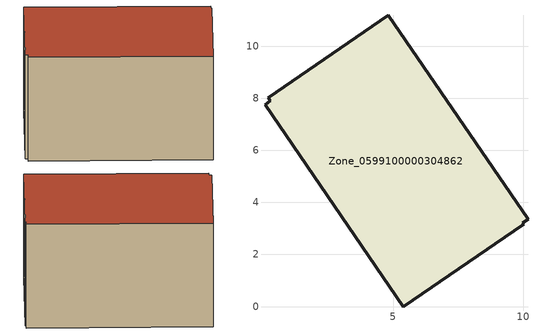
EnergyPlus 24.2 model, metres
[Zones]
Zone_0599100000304862
 floor ground (C_G): 0.3,7.89 0.21,8.02 4.82,11.18 10.18,3.35 9.97,3.21 10.01,3.16 5.4,0 0.09,7.75 z0
 wall outside (C_F): 10.18,3.35 4.82,11.18 0.21,8.02 0.3,7.89 0.09,7.75 5.4,0 10.01,3.16 9.97,3.21 10.18,3.35 z0:5.85
 roof outside (C_R): 0.3,7.89 0.09,7.75 5.4,0 10.01,3.16 9.97,3.21 10.18,3.35 4.82,11.18 0.21,8.02 z5.85
[BUILDING]
Pand.0599100000304862: North Axis=0; Terrain=City; Loads Convergence Tolerance Value=0.04; Temperature Convergence Tolerance Value=0.4; Solar Distribution=FullExterior; Maximum Number of Warmup Days=25; Minimum Number of Warmup Days=1
[Site:Location]
Rotterdam.The.Hague.AP_ZH_NLD Design_Conditions: Latitude=51.96; Longitude=4.45; Time Zone=1; Elevation=-4.5
[SITE:GROUNDTEMPERATURE:BUILDINGSURFACE]
18, 18, 18, 18, 18, 18, 18, 18, 18, 18, 18, 18
[MATERIAL] Thermal Absorptance=0.9; Solar Absorptance=0.7; Visible Absorptance=0.7
Name | Roughness | Thickness | Conductivity | Density | Specific Heat
G.TI.1946-1964 | MediumSmooth | 0.15 | 1 | 540 | 1210
F.TI.1946-1964 | Rough | 0.3 | 0.857143 | 1920 | 840
R.TI.1946-1964 | MediumRough | 0.2 | 0.277778 | 1500 | 1000
[CONSTRUCTION]
C_G: G.TI.1946-1964
C_F: F.TI.1946-1964
C_R: R.TI.1946-1964
[ZONE]
Zone_0599100000304862: Type=1; Multiplier=1; Ceiling Height=Autocalculate; Volume=Autocalculate; Floor Area=autocalculate; Part of Total Floor Area=Yes
[ZONEINFILTRATION:DESIGNFLOWRATE]
Infil_Zone_0599100000304862: Zone or ZoneList or Space or SpaceList=Zone_0599100000304862; Schedule=AlwaysOn; Design Flow Rate Calculation Method=Flow/Area; Flow Rate per Floor Area=0.003; Constant Term Coefficient=1; Temperature Term Coefficient=0; Velocity Term Coefficient=0; Velocity Squared Term Coefficient=0
[HVACTEMPLATE:ZONE:IDEALLOADSAIRSYSTEM]
Zone_0599100000304862: Maximum Heating Supply Air Temperature=50; Minimum Cooling Supply Air Temperature=13; Maximum Heating Supply Air Humidity Ratio=0.0156; Minimum Cooling Supply Air Humidity Ratio=0.0077; Heating Limit=NoLimit; Cooling Limit=NoLimit; Dehumidification Control Type=ConstantSensibleHeatRatio; Cooling Sensible Heat Ratio=0.7; Dehumidification Setpoint=60; Humidification Control Type=None; Humidification Setpoint=30; Outdoor Air Method=None; Outdoor Air Flow Rate per Person=0.00944; Outdoor Air Flow Rate per Zone Floor Area=0; Outdoor Air Flow Rate per Zone=0; Demand Controlled Ventilation Type=None; Outdoor Air Economizer Type=NoEconomizer; Heat Recovery Type=None; Sensible Heat Recovery Effectiveness=0.7; Latent Heat Recovery Effectiveness=0.65
[ZONECONTROL:THERMOSTAT]
ThermostatControl_Zone_0599100000304862: Zone or ZoneList=Zone_0599100000304862; Control Type Schedule=DualSetpointControlType; Control 1=Thermostat_Zone_0599100000304862; Temperature Difference Between Cutout And Setpoint=0
[THERMOSTATSETPOINT:DUALSETPOINT]
Thermostat_Zone_0599100000304862: Heating Setpoint Temperature Schedule=HeatingSetpoint_Zone_0599100000304862; Cooling Setpoint Temperature Schedule=CoolingSetpoint_Zone_0599100000304862
[SCHEDULE:COMPACT]
HeatingSetpoint_Zone_0599100000304862: Through: 12/31, For: AllDays, Until: 24:00, 21
CoolingSetpoint_Zone_0599100000304862: Through: 12/31, For: AllDays, Until: 24:00, 24
DualSetpointControlType: Through: 12/31, For: AllDays, Until: 24:00, 4
AlwaysOn: Through: 12/31, For: AllDays, Until: 24:00, 1
